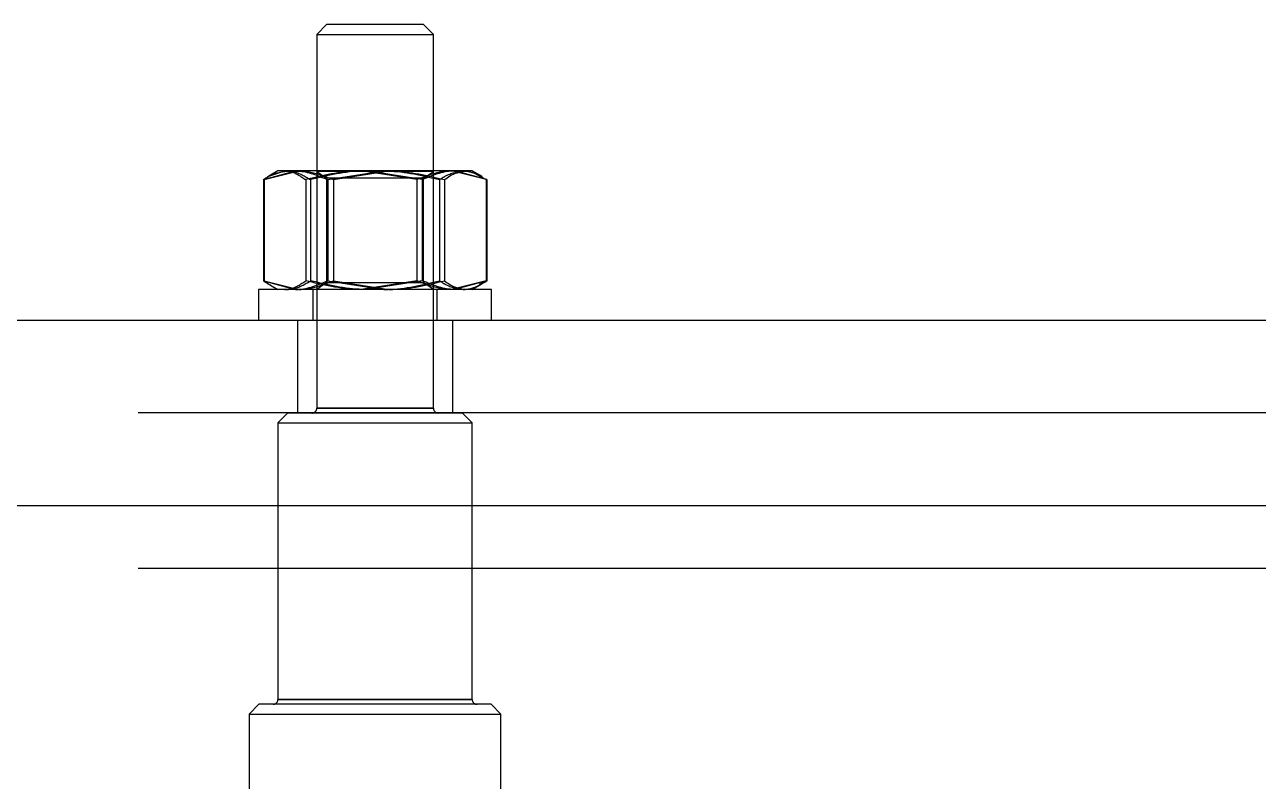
# Model space of a CAD drawing. Header units: metres. Extents: x 0 to 21025, y 0 to 14850.
# Drawn here: x 4193.2 to 4256.7, y 9312.4 to 9351.4 of the extents above; entities that cross this region are included whole.
import ezdxf

# ---------------------------------------------------------------- set-up
doc = ezdxf.new("R2010")
doc.units = ezdxf.units.M
doc.header["$LTSCALE"] = 25
doc.linetypes.add('HIDDEN2', pattern=[4.7625, 3.175, -1.5875])
doc.layers.add('SL4', color=4, linetype='Continuous')
doc.layers.add('ST1', color=7, linetype='HIDDEN2')

msp = doc.modelspace()

# ---------------------------------------------------------------- linework, layer by layer
at = {"layer": 'SL4'}
for p, q in [((4208.749, 9351.384), (4208.249, 9350.884)), ((4213.749, 9351.384), (4208.749, 9351.384)), ((4214.249, 9350.884), (4213.749, 9351.384)), ((4208.249, 9350.884), (4208.249, 9343.849)), ((4208.249, 9350.884), (4214.249, 9350.884)), ((4214.249, 9343.849), (4214.249, 9350.884)), ((4205.498, 9343.402), (4205.498, 9338.195)), ((4205.535, 9343.402), (4207.32, 9343.849)), ((4205.535, 9343.402), (4205.535, 9338.195)), ((4206.249, 9343.849), (4205.864, 9343.627)), ((4207.32, 9343.849), (4206.249, 9343.849)), ((4211.963, 9343.849), (4207.32, 9343.849)), ((4209.106, 9343.402), (4211.963, 9343.849)), ((4209.106, 9343.402), (4209.106, 9338.195)), ((4215.892, 9343.849), (4211.963, 9343.849)), ((4214.82, 9343.402), (4214.82, 9338.195)), ((4216.249, 9343.849), (4215.892, 9343.849)), ((4216.633, 9343.627), (4216.249, 9343.849)), ((4216.963, 9343.402), (4216.963, 9338.195)), ((4217, 9343.402), (4217, 9338.195)), ((4205.249, 9337.749), (4205.249, 9336.149)), ((4217.249, 9337.749), (4205.249, 9337.749)), ((4205.535, 9338.195), (4207.32, 9337.749)), ((4205.864, 9337.971), (4206.249, 9337.749)), ((4209.106, 9338.195), (4211.963, 9337.749)), ((4216.249, 9337.749), (4216.633, 9337.971)), ((4216.618, 9338.013), (4216.963, 9338.195)), ((4217.249, 9336.149), (4217.249, 9337.749)), ((4873.736, 9336.149), (3548.761, 9336.149)), ((3548.761, 9326.624), (4873.736, 9326.624))]:
    msp.add_line(p, q, dxfattribs=at)
for points, knots in [([(4205.535, 9343.402), (4205.624, 9343.478), (4205.736, 9343.575), (4205.853, 9343.608), (4205.877, 9343.615)], [0, 0, 0, 0, 0.793753, 1, 1, 1, 1]), ([(4207.32, 9343.849), (4207.363, 9343.848), (4207.966, 9343.842), (4208.557, 9343.614), (4209.106, 9343.402)], [0, 0, 0, 0, 0.070201, 1, 1, 1, 1]), ([(4211.963, 9343.849), (4212.031, 9343.848), (4212.996, 9343.842), (4213.941, 9343.614), (4214.82, 9343.402)], [0, 0, 0, 0, 0.070201, 1, 1, 1, 1]), ([(4214.82, 9343.402), (4214.91, 9343.469), (4215.259, 9343.731), (4215.622, 9343.799), (4215.892, 9343.849)], [0, 0, 0, 0, 0.2575513, 1, 1, 1, 1]), ([(4215.892, 9343.849), (4215.989, 9343.842), (4216.352, 9343.817), (4216.705, 9343.577), (4216.963, 9343.402)], [0, 0, 0, 0, 0.268634, 1, 1, 1, 1]), ([(4205.535, 9338.195), (4205.624, 9338.119), (4205.736, 9338.023), (4205.853, 9337.989), (4205.877, 9337.983)], [0, 0, 0, 0, 0.793753, 1, 1, 1, 1]), ([(4207.32, 9337.749), (4207.363, 9337.749), (4207.966, 9337.755), (4208.557, 9337.983), (4209.106, 9338.195)], [0, 0, 0, 0, 0.070201, 1, 1, 1, 1]), ([(4211.963, 9337.749), (4212.031, 9337.749), (4212.996, 9337.755), (4213.941, 9337.983), (4214.82, 9338.195)], [0, 0, 0, 0, 0.070201, 1, 1, 1, 1]), ([(4214.82, 9338.195), (4214.91, 9338.128), (4215.259, 9337.866), (4215.622, 9337.799), (4215.892, 9337.749)], [0, 0, 0, 0, 0.2575513, 1, 1, 1, 1])]:
    msp.add_open_spline(points, degree=3, knots=knots, dxfattribs=at)
at = {"layer": 'ST1'}
for p, q in [((4205.498, 9343.402), (4207.158, 9343.849)), ((4205.864, 9343.627), (4205.736, 9343.553)), ((4205.877, 9343.615), (4206.606, 9343.849)), ((4207.677, 9343.402), (4207.677, 9338.195)), ((4207.93, 9343.402), (4207.93, 9338.195)), ((4208.249, 9343.849), (4208.249, 9331.634)), ((4208.249, 9343.849), (4208.249, 9343.823)), ((4214.249, 9343.823), (4208.249, 9343.823)), ((4208.249, 9343.823), (4208.749, 9343.473)), ((4213.749, 9343.473), (4208.749, 9343.473)), ((4208.749, 9343.473), (4208.749, 9338.099)), ((4208.817, 9343.402), (4211.693, 9343.849)), ((4208.817, 9343.402), (4208.817, 9338.195)), ((4213.392, 9343.402), (4210.535, 9343.849)), ((4213.68, 9343.402), (4210.805, 9343.849)), ((4213.392, 9343.402), (4213.392, 9338.195)), ((4213.68, 9343.402), (4213.68, 9338.195)), ((4213.749, 9343.473), (4214.249, 9343.823)), ((4213.749, 9338.099), (4213.749, 9343.473)), ((4214.249, 9331.634), (4214.249, 9343.849)), ((4214.249, 9343.823), (4214.249, 9343.849)), ((4214.568, 9343.402), (4214.568, 9338.195)), ((4216.963, 9343.402), (4215.177, 9343.849)), ((4217, 9343.402), (4215.34, 9343.849)), ((4216.762, 9343.553), (4216.633, 9343.627)), ((4205.498, 9338.195), (4207.158, 9337.749)), ((4205.498, 9338.195), (4205.756, 9338.036)), ((4205.736, 9338.045), (4205.864, 9337.971)), ((4208.049, 9337.749), (4208.049, 9336.149)), ((4208.749, 9338.099), (4208.249, 9337.749)), ((4208.749, 9338.099), (4213.749, 9338.099)), ((4208.817, 9338.195), (4211.693, 9337.749)), ((4213.392, 9338.195), (4210.535, 9337.749)), ((4213.68, 9338.195), (4210.805, 9337.749)), ((4214.249, 9337.749), (4213.749, 9338.099)), ((4214.449, 9336.149), (4214.449, 9337.749)), ((4216.963, 9338.195), (4215.177, 9337.749)), ((4217, 9338.195), (4215.34, 9337.749)), ((4216.633, 9337.971), (4216.762, 9338.045)), ((4207.249, 9336.149), (4207.249, 9331.386)), ((4215.249, 9331.386), (4215.249, 9336.149)), ((4873.736, 9331.386), (3548.761, 9331.386)), ((4206.749, 9331.384), (4206.249, 9330.884)), ((4215.749, 9331.384), (4206.749, 9331.384)), ((4214.249, 9331.634), (4208.249, 9331.634)), ((4208.249, 9331.634), (4214.249, 9331.634)), ((4216.249, 9330.884), (4215.749, 9331.384)), ((4206.249, 9330.884), (4216.249, 9330.884)), ((4206.249, 9330.884), (4206.249, 9316.634)), ((4216.249, 9316.634), (4216.249, 9330.884)), ((3548.761, 9326.624), (4873.736, 9326.624)), ((4873.736, 9323.386), (3548.761, 9323.386)), ((4205.274, 9316.384), (4204.774, 9315.884)), ((4217.224, 9316.384), (4205.274, 9316.384)), ((4206.249, 9316.634), (4216.202, 9316.634)), ((4216.249, 9316.634), (4206.295, 9316.634)), ((4217.724, 9315.884), (4217.224, 9316.384)), ((4204.774, 9315.884), (4217.724, 9315.884)), ((4204.774, 9315.884), (4204.774, 9311.629)), ((4217.724, 9311.629), (4217.724, 9315.884))]:
    msp.add_line(p, q, dxfattribs=at)
for centre, start, end in [((4207.999, 9331.634), 270, 0), ((4214.499, 9331.634), 180, 270), ((4205.999, 9316.634), 270, 0), ((4216.499, 9316.634), 180, 270)]:
    msp.add_arc(centre, 0.25, start, end, dxfattribs=at)
for points, knots in [([(4205.498, 9343.402), (4205.6, 9343.469), (4205.996, 9343.731), (4206.408, 9343.799), (4206.714, 9343.849)], [0, 0, 0, 0, 0.257551, 1, 1, 1, 1]), ([(4206.606, 9343.849), (4206.703, 9343.842), (4207.066, 9343.817), (4207.419, 9343.577), (4207.677, 9343.402)], [0, 0, 0, 0, 0.268634, 1, 1, 1, 1]), ([(4206.714, 9343.849), (4206.824, 9343.842), (4207.236, 9343.817), (4207.637, 9343.577), (4207.93, 9343.402)], [0, 0, 0, 0, 0.268634, 1, 1, 1, 1]), ([(4207.158, 9343.849), (4207.197, 9343.848), (4207.757, 9343.842), (4208.307, 9343.614), (4208.817, 9343.402)], [0, 0, 0, 0, 0.070201, 1, 1, 1, 1]), ([(4210.535, 9343.849), (4210.467, 9343.848), (4209.502, 9343.842), (4208.557, 9343.614), (4207.677, 9343.402)], [0, 0, 0, 0, 0.070201, 1, 1, 1, 1]), ([(4210.805, 9343.849), (4210.737, 9343.848), (4209.766, 9343.842), (4208.814, 9343.614), (4207.93, 9343.402)], [0, 0, 0, 0, 0.070201, 1, 1, 1, 1]), ([(4211.693, 9343.849), (4211.761, 9343.848), (4212.732, 9343.842), (4213.683, 9343.614), (4214.568, 9343.402)], [0, 0, 0, 0, 0.070201, 1, 1, 1, 1]), ([(4215.177, 9343.849), (4215.135, 9343.848), (4214.532, 9343.842), (4213.941, 9343.614), (4213.392, 9343.402)], [0, 0, 0, 0, 0.070201, 1, 1, 1, 1]), ([(4215.34, 9343.849), (4215.301, 9343.848), (4214.74, 9343.842), (4214.191, 9343.614), (4213.68, 9343.402)], [0, 0, 0, 0, 0.070201, 1, 1, 1, 1]), ([(4214.568, 9343.402), (4214.67, 9343.469), (4215.066, 9343.731), (4215.478, 9343.799), (4215.784, 9343.849)], [0, 0, 0, 0, 0.257551, 1, 1, 1, 1]), ([(4215.784, 9343.849), (4215.894, 9343.843), (4216.219, 9343.828), (4216.534, 9343.643), (4216.742, 9343.522)], [0, 0, 0, 0, 0.341173, 1, 1, 1, 1]), ([(4206.606, 9337.749), (4206.703, 9337.755), (4207.066, 9337.78), (4207.419, 9338.02), (4207.677, 9338.195)], [0, 0, 0, 0, 0.268634, 1, 1, 1, 1]), ([(4206.714, 9337.749), (4206.824, 9337.755), (4207.236, 9337.78), (4207.637, 9338.02), (4207.93, 9338.195)], [0, 0, 0, 0, 0.268634, 1, 1, 1, 1]), ([(4207.158, 9337.749), (4207.197, 9337.749), (4207.757, 9337.755), (4208.307, 9337.983), (4208.817, 9338.195)], [0, 0, 0, 0, 0.070201, 1, 1, 1, 1]), ([(4210.535, 9337.749), (4210.467, 9337.749), (4209.502, 9337.755), (4208.557, 9337.983), (4207.677, 9338.195)], [0, 0, 0, 0, 0.070201, 1, 1, 1, 1]), ([(4210.805, 9337.749), (4210.737, 9337.749), (4209.766, 9337.755), (4208.814, 9337.983), (4207.93, 9338.195)], [0, 0, 0, 0, 0.070201, 1, 1, 1, 1]), ([(4211.693, 9337.749), (4211.761, 9337.749), (4212.732, 9337.755), (4213.683, 9337.983), (4214.568, 9338.195)], [0, 0, 0, 0, 0.070201, 1, 1, 1, 1]), ([(4215.177, 9337.749), (4215.135, 9337.749), (4214.532, 9337.755), (4213.941, 9337.983), (4213.392, 9338.195)], [0, 0, 0, 0, 0.070201, 1, 1, 1, 1]), ([(4215.34, 9337.749), (4215.301, 9337.749), (4214.74, 9337.755), (4214.191, 9337.983), (4213.68, 9338.195)], [0, 0, 0, 0, 0.070201, 1, 1, 1, 1]), ([(4214.568, 9338.195), (4214.67, 9338.128), (4215.066, 9337.866), (4215.478, 9337.799), (4215.784, 9337.749)], [0, 0, 0, 0, 0.257551, 1, 1, 1, 1]), ([(4215.784, 9337.749), (4215.894, 9337.755), (4216.306, 9337.78), (4216.707, 9338.02), (4217, 9338.195)], [0, 0, 0, 0, 0.268634, 1, 1, 1, 1])]:
    msp.add_open_spline(points, degree=3, knots=knots, dxfattribs=at)

doc.saveas('drawing.dxf')
